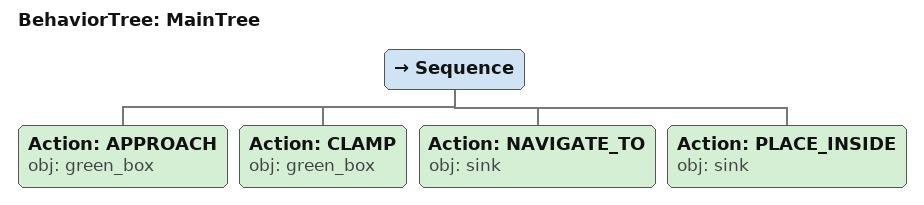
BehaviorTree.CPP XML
<root main_tree_to_execute="MainTree">
  <BehaviorTree ID="MainTree">
    <Sequence>
      <!-- Approach green_box -->
      <Action ID="APPROACH" obj="green_box" />
      <!-- Clamp green_box -->
      <Action ID="CLAMP" obj="green_box" />
      <!-- Navigate to sink -->
      <Action ID="NAVIGATE_TO" obj="sink" />
      <!-- Place inside sink -->
      <Action ID="PLACE_INSIDE" obj="sink" />
    </Sequence>
  </BehaviorTree>
</root>
